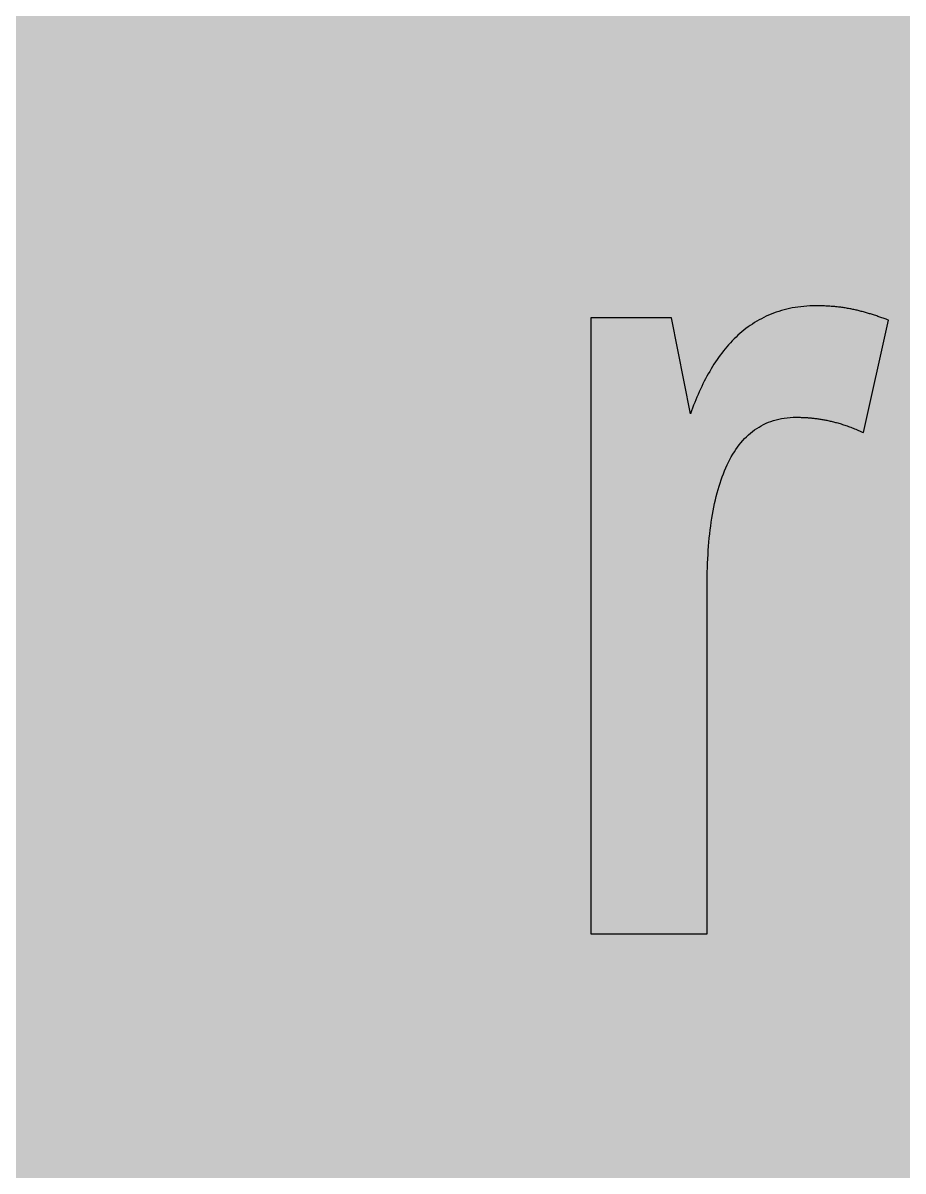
# Model space of a CAD drawing. Header units: millimetres. Extents: x 0 to 318, y 0 to 212.
# Drawn here: x 68.3 to 115.5, y 105.9 to 167.4 of the extents above; entities that cross this region are included whole.
import ezdxf

# ---------------------------------------------------------------- set-up
doc = ezdxf.new("R2010")
doc.units = ezdxf.units.MM

msp = doc.modelspace()

# ---------------------------------------------------------------- hatches: boundary and pattern name
for color, points in [(254, [(14.1633, 0.0536), (13.9878, 0.0533), (13.8125, 0.0559), (13.6373, 0.061), (13.462, 0.0686), (13.2893, 0.0787), (13.114, 0.0914), (12.9413, 0.1041), (12.7686, 0.1219), (12.5959, 0.1397), (12.4231, 0.16), (12.2504, 0.1829), (12.0777, 0.2057), (11.9075, 0.2337), (11.7373, 0.2616), (11.5672, 0.2921), (11.397, 0.3251), (11.2268, 0.3607), (11.0592, 0.3988), (10.8915, 0.4369), (10.7239, 0.4775), (10.5562, 0.5207), (10.3886, 0.5664), (10.2235, 0.6121), (10.0584, 0.6629), (9.8933, 0.7137), (9.7307, 0.7671), (9.5682, 0.8204), (9.4056, 0.8788), (9.2431, 0.9373), (9.083, 0.9982), (8.923, 1.0617), (8.763, 1.1252), (8.6055, 1.1938), (8.4455, 1.2624), (8.2906, 1.331), (8.1331, 1.4046), (7.9781, 1.4783), (7.8232, 1.5545), (7.6708, 1.6332), (7.5184, 1.7145), (7.366, 1.7958), (7.2161, 1.8796), (7.0663, 1.966), (6.919, 2.0523), (6.7716, 2.1438), (6.6243, 2.2352), (6.4795, 2.3266), (6.3348, 2.4232), (6.19, 2.5197), (6.0477, 2.6187), (5.908, 2.7178), (5.7683, 2.8194), (5.6286, 2.9235), (5.4915, 3.0302), (5.3543, 3.1369), (5.2197, 3.2461), (5.0851, 3.3579), (4.953, 3.4722), (4.8209, 3.5865), (4.6914, 3.7033), (4.5644, 3.8202), (4.4348, 3.9395), (4.3104, 4.0615), (4.1859, 4.1859), (4.0615, 4.3104), (3.9395, 4.4348), (3.8202, 4.5618), (3.7033, 4.6914), (3.5865, 4.8209), (3.4722, 4.953), (3.3579, 5.0851), (3.2487, 5.2197), (3.1369, 5.3543), (3.0302, 5.4915), (2.9235, 5.6286), (2.8194, 5.7683), (2.7178, 5.908), (2.6187, 6.0477), (2.5197, 6.19), (2.4232, 6.3348), (2.3266, 6.477), (2.2352, 6.6243), (2.1438, 6.7691), (2.0523, 6.9164), (1.966, 7.0663), (1.8796, 7.2161), (1.7958, 7.366), (1.7145, 7.5184), (1.6332, 7.6708), (1.5545, 7.8232), (1.4783, 7.9781), (1.4046, 8.1331), (1.331, 8.2906), (1.2598, 8.4455), (1.1913, 8.603), (1.1252, 8.763), (1.0592, 8.923), (0.9982, 9.083), (0.9373, 9.2431), (0.8763, 9.4056), (0.8204, 9.5682), (0.7645, 9.7307), (0.7112, 9.8933), (0.6604, 10.0584), (0.6121, 10.2235), (0.5639, 10.3911), (0.5207, 10.5562), (0.4775, 10.7239), (0.4343, 10.8915), (0.3962, 11.0592), (0.3607, 11.2268), (0.3251, 11.397), (0.2921, 11.5672), (0.2616, 11.7373), (0.2311, 11.9075), (0.2057, 12.0802), (0.1803, 12.2504), (0.1575, 12.4231), (0.1372, 12.5959), (0.1194, 12.7686), (0.1041, 12.9413), (0.0889, 13.1166), (0.0787, 13.2893), (0.0686, 13.4645), (0.061, 13.6373), (0.0559, 13.8125), (0.0508, 13.9878), (0.0508, 14.163), (0.0522, 197.6092), (0.0508, 197.7822), (0.0559, 197.9574), (0.061, 198.1327), (0.0686, 198.308), (0.0787, 198.4807), (0.0889, 198.6559), (0.1041, 198.8287), (0.1194, 199.0014), (0.1372, 199.1741), (0.1575, 199.3468), (0.1803, 199.5195), (0.2057, 199.6923), (0.2311, 199.8624), (0.2616, 200.0326), (0.2921, 200.2028), (0.3251, 200.373), (0.3607, 200.5432), (0.3962, 200.7108), (0.4343, 200.8784), (0.4775, 201.0461), (0.5207, 201.2137), (0.5639, 201.3814), (0.6121, 201.5465), (0.6604, 201.7116), (0.7112, 201.8767), (0.7645, 202.0392), (0.8204, 202.2018), (0.8763, 202.3643), (0.9373, 202.5269), (0.9982, 202.6869), (1.0592, 202.8469), (1.1252, 203.007), (1.1913, 203.1644), (1.2598, 203.3245), (1.331, 203.4794), (1.4046, 203.6369), (1.4783, 203.7918), (1.5545, 203.9468), (1.6332, 204.0992), (1.7145, 204.2516), (1.7958, 204.404), (1.8796, 204.5538), (1.966, 204.7037), (2.0523, 204.851), (2.1438, 204.9983), (2.2352, 205.1456), (2.3266, 205.2904), (2.4232, 205.4352), (2.5197, 205.58), (2.6187, 205.7222), (2.7178, 205.8619), (2.8194, 206.0016), (2.9235, 206.1413), (3.0302, 206.2785), (3.1369, 206.4156), (3.2487, 206.5503), (3.3579, 206.6849), (3.4722, 206.817), (3.5865, 206.949), (3.7033, 207.0786), (3.8202, 207.2056), (3.9395, 207.3351), (4.0615, 207.4596), (4.1859, 207.584), (4.3104, 207.7085), (4.4348, 207.8304), (4.5644, 207.9498), (4.6914, 208.0666), (4.8209, 208.1835), (4.953, 208.2978), (5.0851, 208.4121), (5.2197, 208.5213), (5.3543, 208.6331), (5.4915, 208.7397), (5.6286, 208.8464), (5.7683, 208.9506), (5.908, 209.0522), (6.0477, 209.1512), (6.19, 209.2503), (6.3348, 209.3468), (6.4795, 209.4433), (6.6243, 209.5348), (6.7716, 209.6262), (6.919, 209.7176), (7.0663, 209.804), (7.2161, 209.8904), (7.366, 209.9742), (7.5184, 210.0555), (7.6708, 210.1367), (7.8232, 210.2155), (7.9781, 210.2917), (8.1331, 210.3653), (8.2906, 210.439), (8.4455, 210.5101), (8.6055, 210.5787), (8.763, 210.6447), (8.923, 210.7108), (9.083, 210.7717), (9.2431, 210.8327), (9.4056, 210.8937), (9.5682, 210.9495), (9.7307, 211.0054), (9.8933, 211.0588), (10.0584, 211.1096), (10.2235, 211.1578), (10.3886, 211.2061), (10.5562, 211.2493), (10.7239, 211.2924), (10.8915, 211.3356), (11.0592, 211.3737), (11.2268, 211.4093), (11.397, 211.4448), (11.5672, 211.4779), (11.7373, 211.5083), (11.9075, 211.5388), (12.0777, 211.5642), (12.2504, 211.5896), (12.4231, 211.6125), (12.5959, 211.6328), (12.7686, 211.6506), (12.9413, 211.6658), (13.114, 211.6811), (13.2893, 211.6912), (13.462, 211.7014), (13.6373, 211.709), (13.8125, 211.7141), (13.9878, 211.7192), (14.163, 211.7192), (303.4411, 211.7203), (303.6164, 211.7192), (303.7891, 211.7141), (303.9643, 211.709), (304.1396, 211.7014), (304.3149, 211.6912), (304.4876, 211.6811), (304.6603, 211.6658), (304.8356, 211.6506), (305.0083, 211.6328), (305.181, 211.6125), (305.3512, 211.5896), (305.5239, 211.5642), (305.6941, 211.5388), (305.8668, 211.5083), (306.037, 211.4779), (306.2072, 211.4448), (306.3748, 211.4093), (306.545, 211.3737), (306.7126, 211.3356), (306.8803, 211.2924), (307.0479, 211.2493), (307.213, 211.2061), (307.3781, 211.1578), (307.5432, 211.1096), (307.7083, 211.0588), (307.8734, 211.0054), (308.036, 210.9495), (308.1985, 210.8937), (308.3611, 210.8327), (308.5211, 210.7717), (308.6811, 210.7108), (308.8411, 210.6447), (308.9986, 210.5787), (309.1561, 210.5101), (309.3136, 210.439), (309.4711, 210.3653), (309.626, 210.2917), (309.7784, 210.2155), (309.9333, 210.1367), (310.0857, 210.0555), (310.2381, 209.9742), (310.388, 209.8904), (310.5379, 209.804), (310.6852, 209.7176), (310.8325, 209.6262), (310.9798, 209.5348), (311.1246, 209.4433), (311.2694, 209.3468), (311.4116, 209.2503), (311.5539, 209.1512), (311.6961, 209.0522), (311.8358, 208.9506), (311.9755, 208.8464), (312.1127, 208.7397), (312.2473, 208.6331), (312.3844, 208.5213), (312.5165, 208.4121), (312.6511, 208.2978), (312.7807, 208.1835), (312.9128, 208.0666), (313.0398, 207.9498), (313.1668, 207.8304), (313.2938, 207.7085), (313.4182, 207.584), (313.5427, 207.4596), (313.6621, 207.3351), (313.784, 207.2056), (313.9008, 207.0786), (314.0177, 206.949), (314.132, 206.817), (314.2463, 206.6849), (314.3555, 206.5503), (314.4647, 206.4156), (314.5739, 206.2785), (314.6781, 206.1413), (314.7822, 206.0016), (314.8863, 205.8619), (314.9854, 205.7222), (315.0845, 205.58), (315.181, 205.4352), (315.275, 205.2904), (315.3689, 205.1456), (315.4604, 204.9983), (315.5493, 204.851), (315.6382, 204.7037), (315.7245, 204.5538), (315.8084, 204.404), (315.8896, 204.2516), (315.9684, 204.0992), (316.0471, 203.9468), (316.1233, 203.7918), (316.1995, 203.6369), (316.2706, 203.4794), (316.3418, 203.3245), (316.4103, 203.1644), (316.4764, 203.007), (316.5424, 202.8469), (316.6059, 202.6869), (316.6669, 202.5269), (316.7253, 202.3643), (316.7812, 202.2018), (316.8371, 202.0392), (316.8904, 201.8767), (316.9412, 201.7116), (316.9895, 201.5465), (317.0377, 201.3814), (317.0834, 201.2137), (317.1266, 201.0461), (317.1673, 200.8784), (317.2054, 200.7108), (317.2435, 200.5432), (317.2765, 200.373), (317.3095, 200.2028), (317.34, 200.0326), (317.3705, 199.8624), (317.3959, 199.6923), (317.4213, 199.5195), (317.4441, 199.3468), (317.4644, 199.1741), (317.4822, 199.0014), (317.4975, 198.8287), (317.5127, 198.6559), (317.5229, 198.4807), (317.533, 198.308), (317.5406, 198.1327), (317.5457, 197.9574), (317.5508, 197.7822), (317.5508, 197.6069), (317.5522, 14.1647), (317.5508, 13.9878), (317.5457, 13.8125), (317.5406, 13.6373), (317.533, 13.4645), (317.5229, 13.2893), (317.5127, 13.1166), (317.4975, 12.9413), (317.4822, 12.7686), (317.4644, 12.5959), (317.4441, 12.4231), (317.4213, 12.2504), (317.3959, 12.0802), (317.3705, 11.9075), (317.34, 11.7373), (317.3095, 11.5672), (317.2765, 11.397), (317.2435, 11.2268), (317.2054, 11.0592), (317.1673, 10.8915), (317.1266, 10.7239), (317.0834, 10.5562), (317.0377, 10.3911), (316.9895, 10.2235), (316.9412, 10.0584), (316.8904, 9.8933), (316.8371, 9.7307), (316.7812, 9.5682), (316.7253, 9.4056), (316.6669, 9.2431), (316.6059, 9.083), (316.5424, 8.923), (316.4764, 8.763), (316.4103, 8.603), (316.3418, 8.4455), (316.2706, 8.2906), (316.1995, 8.1331), (316.1233, 7.9781), (316.0471, 7.8232), (315.9684, 7.6708), (315.8896, 7.5184), (315.8084, 7.366), (315.7245, 7.2161), (315.6382, 7.0663), (315.5493, 6.9164), (315.4604, 6.7691), (315.3689, 6.6243), (315.275, 6.477), (315.181, 6.3348), (315.0845, 6.19), (314.9854, 6.0477), (314.8863, 5.908), (314.7822, 5.7683), (314.6781, 5.6286), (314.5739, 5.4915), (314.4647, 5.3543), (314.3555, 5.2197), (314.2463, 5.0851), (314.132, 4.953), (314.0177, 4.8209), (313.9008, 4.6914), (313.784, 4.5618), (313.6621, 4.4348), (313.5427, 4.3104), (313.4182, 4.1859), (313.2938, 4.0615), (313.1668, 3.9395), (313.0398, 3.8202), (312.9128, 3.7033), (312.7807, 3.5865), (312.6511, 3.4722), (312.5165, 3.3579), (312.3844, 3.2461), (312.2473, 3.1369), (312.1127, 3.0302), (311.9755, 2.9235), (311.8358, 2.8194), (311.6961, 2.7178), (311.5539, 2.6187), (311.4116, 2.5197), (311.2694, 2.4232), (311.1246, 2.3266), (310.9798, 2.2352), (310.8325, 2.1438), (310.6852, 2.0523), (310.5379, 1.966), (310.388, 1.8796), (310.2381, 1.7958), (310.0857, 1.7145), (309.9333, 1.6332), (309.7784, 1.5545), (309.626, 1.4783), (309.4711, 1.4046), (309.3136, 1.331), (309.1561, 1.2624), (308.9986, 1.1938), (308.8411, 1.1252), (308.6811, 1.0617), (308.5211, 0.9982), (308.3611, 0.9373), (308.1985, 0.8788), (308.036, 0.8204), (307.8734, 0.7671), (307.7083, 0.7137), (307.5432, 0.6629), (307.3781, 0.6121), (307.213, 0.5664), (307.0479, 0.5207), (306.8803, 0.4775), (306.7126, 0.4369), (306.545, 0.3988), (306.3748, 0.3607), (306.2072, 0.3251), (306.037, 0.2921), (305.8668, 0.2616), (305.6941, 0.2337), (305.5239, 0.2057), (305.3512, 0.1829), (305.181, 0.16), (305.0083, 0.1397), (304.8356, 0.1219), (304.6603, 0.1041), (304.4876, 0.0914), (304.3149, 0.0787), (304.1396, 0.0686), (303.9643, 0.061), (303.7891, 0.0559), (303.6164, 0.0533), (303.4411, 0.0533)]), (24, [(14.1633, 5.3453), (13.9344, 5.3467), (13.7084, 5.3543), (13.4849, 5.3696), (13.2613, 5.3899), (13.0378, 5.4153), (12.8194, 5.4458), (12.6009, 5.4813), (12.385, 5.522), (12.1717, 5.5702), (11.9583, 5.621), (11.7475, 5.6794), (11.5392, 5.7404), (11.3335, 5.8064), (11.1303, 5.8801), (10.9296, 5.9563), (10.729, 6.0376), (10.5334, 6.1239), (10.3378, 6.2128), (10.1473, 6.3094), (9.9593, 6.4084), (9.7714, 6.5126), (9.5885, 6.6218), (9.4082, 6.7335), (9.2304, 6.8504), (9.0576, 6.9698), (8.8849, 7.0968), (8.7173, 7.2238), (8.5522, 7.3584), (8.3896, 7.4955), (8.2321, 7.6352), (8.0772, 7.78), (7.9273, 7.9273), (7.7775, 8.0772), (7.6352, 8.2321), (7.493, 8.3922), (7.3558, 8.5522), (7.2238, 8.7173), (7.0942, 8.8875), (6.9698, 9.0576), (6.8504, 9.2329), (6.7335, 9.4107), (6.6192, 9.591), (6.5126, 9.7739), (6.4084, 9.9593), (6.3068, 10.1473), (6.2128, 10.3403), (6.1214, 10.5334), (6.035, 10.7315), (5.9538, 10.9296), (5.8776, 11.1303), (5.8064, 11.3335), (5.7404, 11.5418), (5.6769, 11.75), (5.621, 11.9583), (5.5677, 12.1717), (5.522, 12.385), (5.4813, 12.6009), (5.4432, 12.8194), (5.4127, 13.0404), (5.3873, 13.2613), (5.3696, 13.4849), (5.3543, 13.7084), (5.3467, 13.937), (5.3416, 14.163), (5.3439, 197.6092), (5.3467, 197.8355), (5.3543, 198.0616), (5.3696, 198.2851), (5.3873, 198.5086), (5.4127, 198.7321), (5.4432, 198.9506), (5.4813, 199.169), (5.522, 199.3849), (5.5677, 199.5983), (5.621, 199.8116), (5.6769, 200.0225), (5.7404, 200.2307), (5.8064, 200.4365), (5.8776, 200.6397), (5.9538, 200.8403), (6.035, 201.041), (6.1214, 201.2366), (6.2128, 201.4322), (6.3068, 201.6227), (6.4084, 201.8106), (6.5126, 201.9986), (6.6192, 202.1815), (6.7335, 202.3618), (6.8504, 202.5396), (6.9698, 202.7123), (7.0942, 202.885), (7.2238, 203.0527), (7.3558, 203.2178), (7.493, 203.3803), (7.6352, 203.5378), (7.7775, 203.6928), (7.9273, 203.8426), (8.0772, 203.9925), (8.2321, 204.1347), (8.3896, 204.277), (8.5522, 204.4141), (8.7173, 204.5462), (8.8849, 204.6757), (9.0576, 204.8002), (9.2304, 204.9196), (9.4082, 205.0364), (9.5885, 205.1507), (9.7714, 205.2574), (9.9593, 205.3615), (10.1473, 205.4631), (10.3378, 205.5571), (10.5334, 205.6486), (10.729, 205.7349), (10.9296, 205.8162), (11.1303, 205.8924), (11.3335, 205.9635), (11.5392, 206.0296), (11.7475, 206.0931), (11.9583, 206.1489), (12.1717, 206.2023), (12.385, 206.248), (12.6009, 206.2886), (12.8194, 206.3267), (13.0378, 206.3572), (13.2613, 206.3826), (13.4849, 206.4004), (13.7084, 206.4156), (13.9344, 206.4233), (14.163, 206.4283), (303.4411, 206.4286), (303.6672, 206.4233), (303.8932, 206.4156), (304.1193, 206.4004), (304.3428, 206.3826), (304.5638, 206.3572), (304.7822, 206.3267), (305.0007, 206.2886), (305.2166, 206.248), (305.4325, 206.2023), (305.6433, 206.1489), (305.8541, 206.0931), (306.0624, 206.0296), (306.2681, 205.9635), (306.4713, 205.8924), (306.6745, 205.8162), (306.8726, 205.7349), (307.0708, 205.6486), (307.2638, 205.5571), (307.4543, 205.4631), (307.6448, 205.3615), (307.8302, 205.2574), (308.0131, 205.1507), (308.1934, 205.0364), (308.3712, 204.9196), (308.5465, 204.8002), (308.7167, 204.6757), (308.8843, 204.5462), (309.0494, 204.4141), (309.212, 204.277), (309.3695, 204.1347), (309.5244, 203.9925), (309.6768, 203.8426), (309.8241, 203.6928), (309.9689, 203.5378), (310.1086, 203.3803), (310.2458, 203.2178), (310.3778, 203.0527), (310.5074, 202.885), (310.6318, 202.7123), (310.7538, 202.5396), (310.8706, 202.3618), (310.9824, 202.1815), (311.0916, 201.9986), (311.1957, 201.8106), (311.2948, 201.6227), (311.3888, 201.4322), (311.4802, 201.2366), (311.5666, 201.041), (311.6478, 200.8403), (311.724, 200.6397), (311.7952, 200.4365), (311.8637, 200.2307), (311.9247, 200.0225), (311.9806, 199.8116), (312.0339, 199.5983), (312.0796, 199.3849), (312.1203, 199.169), (312.1584, 198.9506), (312.1889, 198.7321), (312.2143, 198.5086), (312.2346, 198.2851), (312.2473, 198.0616), (312.2574, 197.8355), (312.26, 197.6069), (312.2605, 14.1647), (312.2574, 13.937), (312.2473, 13.7084), (312.2346, 13.4849), (312.2143, 13.2613), (312.1889, 13.0404), (312.1584, 12.8194), (312.1203, 12.6009), (312.0796, 12.385), (312.0339, 12.1717), (311.9806, 11.9583), (311.9247, 11.75), (311.8637, 11.5418), (311.7952, 11.3335), (311.724, 11.1303), (311.6478, 10.9296), (311.5666, 10.7315), (311.4802, 10.5334), (311.3888, 10.3403), (311.2948, 10.1473), (311.1957, 9.9593), (311.0916, 9.7739), (310.9824, 9.591), (310.8706, 9.4107), (310.7538, 9.2329), (310.6318, 9.0576), (310.5074, 8.8875), (310.3778, 8.7173), (310.2458, 8.5522), (310.1086, 8.3922), (309.9689, 8.2321), (309.8241, 8.0772), (309.6768, 7.9273), (309.5244, 7.78), (309.3695, 7.6352), (309.212, 7.4955), (309.0494, 7.3584), (308.8843, 7.2238), (308.7167, 7.0968), (308.5465, 6.9698), (308.3712, 6.8504), (308.1934, 6.7335), (308.0131, 6.6218), (307.8302, 6.5126), (307.6448, 6.4084), (307.4543, 6.3094), (307.2638, 6.2128), (307.0708, 6.1239), (306.8726, 6.0376), (306.6745, 5.9563), (306.4713, 5.8801), (306.2681, 5.8064), (306.0624, 5.7404), (305.8541, 5.6794), (305.6433, 5.621), (305.4325, 5.5702), (305.2166, 5.522), (305.0007, 5.4813), (304.7822, 5.4458), (304.5638, 5.4153), (304.3428, 5.3899), (304.1193, 5.3696), (303.8932, 5.3543), (303.6672, 5.3467), (303.4411, 5.3442)]), (254, [(109.7499, 146.2715), (109.794, 146.271), (109.8372, 146.271), (109.8829, 146.2684), (109.9287, 146.2684), (109.9744, 146.2684), (110.0226, 146.2659), (110.0684, 146.2659), (110.1141, 146.2634), (110.1623, 146.2608), (110.2106, 146.2583), (110.2563, 146.2557), (110.3046, 146.2532), (110.3528, 146.2507), (110.4036, 146.2481), (110.4519, 146.243), (110.5002, 146.2405), (110.551, 146.2354), (110.6018, 146.2303), (110.6526, 146.2253), (110.7034, 146.2202), (110.7542, 146.2126), (110.805, 146.2075), (110.8583, 146.1999), (110.9091, 146.1922), (110.9624, 146.1846), (111.0158, 146.177), (111.0691, 146.1694), (111.1225, 146.1592), (111.1783, 146.1516), (111.2317, 146.1414), (111.2876, 146.1313), (111.3434, 146.1186), (111.3993, 146.1084), (111.4552, 146.0957), (111.5136, 146.083), (111.5695, 146.0703), (111.6279, 146.0576), (111.6863, 146.0424), (111.7448, 146.0297), (111.8032, 146.0144), (111.8641, 145.9967), (111.9226, 145.9814), (111.9835, 145.9636), (112.0445, 145.9459), (112.1054, 145.9281), (112.1664, 145.9103), (112.2299, 145.89), (112.2934, 145.8697), (112.3569, 145.8493), (112.4204, 145.8265), (112.4839, 145.8036), (112.5499, 145.7808), (112.6134, 145.7579), (112.6795, 145.7325), (112.7455, 145.7071), (112.8141, 145.6817), (112.8801, 145.6563), (112.9487, 145.6284), (113.0173, 145.6004), (113.0859, 145.5699), (113.1545, 145.5395), (113.2256, 145.509), (113.2967, 145.4785), (113.3678, 145.4455), (114.7025, 151.4792), (114.6429, 151.4983), (114.5819, 151.5186), (114.5235, 151.5389), (114.4676, 151.5593), (114.4092, 151.5796), (114.3508, 151.5999), (114.2949, 151.6202), (114.2365, 151.638), (114.1806, 151.6583), (114.1247, 151.6761), (114.0689, 151.6964), (114.013, 151.7142), (113.9571, 151.732), (113.9012, 151.7498), (113.8479, 151.7675), (113.792, 151.7853), (113.7361, 151.8031), (113.6828, 151.8183), (113.6269, 151.8361), (113.571, 151.8514), (113.5177, 151.8691), (113.4618, 151.8844), (113.4085, 151.8996), (113.3526, 151.9149), (113.2967, 151.9301), (113.2408, 151.9453), (113.1875, 151.958), (113.1316, 151.9733), (113.0757, 151.986), (113.0198, 152.0012), (112.964, 152.0139), (112.9081, 152.0266), (112.8497, 152.0393), (112.7938, 152.0495), (112.7354, 152.0622), (112.6795, 152.0749), (112.6211, 152.085), (112.5626, 152.0952), (112.5017, 152.1054), (112.4433, 152.1155), (112.3848, 152.1257), (112.3239, 152.1358), (112.2629, 152.1435), (112.202, 152.1536), (112.1385, 152.1612), (112.0775, 152.1689), (112.014, 152.1765), (111.9505, 152.1841), (111.887, 152.1892), (111.821, 152.1968), (111.7549, 152.2019), (111.6889, 152.207), (111.6228, 152.212), (111.5543, 152.2171), (111.4857, 152.2222), (111.4146, 152.2247), (111.346, 152.2298), (111.2749, 152.2324), (111.2012, 152.2349), (111.1301, 152.2374), (111.0539, 152.2374), (110.9802, 152.24), (110.904, 152.24), (110.8278, 152.24), (110.6602, 152.2374), (110.4925, 152.2324), (110.33, 152.2222), (110.1674, 152.2095), (110.0099, 152.1943), (109.8525, 152.1739), (109.6975, 152.1511), (109.5451, 152.1257), (109.3953, 152.0952), (109.2479, 152.0622), (109.1032, 152.0241), (108.9609, 151.9834), (108.8187, 151.9403), (108.6815, 151.8945), (108.5444, 151.8463), (108.4097, 151.7929), (108.2777, 151.7371), (108.1481, 151.6786), (108.0186, 151.6177), (107.8941, 151.5516), (107.7697, 151.4856), (107.6477, 151.4145), (107.5258, 151.3408), (107.409, 151.2646), (107.2921, 151.1859), (107.1778, 151.1071), (107.0661, 151.0233), (106.9569, 150.937), (106.8476, 150.8481), (106.741, 150.7566), (106.6368, 150.6626), (106.5327, 150.5661), (106.4336, 150.4671), (106.332, 150.3655), (106.2355, 150.2613), (106.139, 150.1572), (106.045, 150.048), (105.9536, 149.9387), (105.8621, 149.827), (105.7732, 149.7127), (105.6869, 149.5984), (105.6005, 149.479), (105.5167, 149.3596), (105.4354, 149.2377), (105.3541, 149.1132), (105.2754, 148.9888), (105.1966, 148.8592), (105.123, 148.7297), (105.0468, 148.6002), (104.9731, 148.4681), (104.902, 148.3335), (104.8334, 148.1988), (104.7623, 148.0591), (104.6963, 147.922), (104.6302, 147.7823), (104.5667, 147.64), (104.5032, 147.4978), (104.4397, 147.353), (104.3813, 147.2082), (104.3203, 147.0609), (104.2645, 146.9136), (104.206, 146.7637), (104.1502, 146.6139), (104.0968, 146.4615), (103.0813, 151.6059), (98.764, 151.6059), (98.764, 118.5869), (104.9874, 118.5869), (104.9874, 137.2552), (104.9858, 137.4978), (104.9909, 137.7391), (104.9934, 137.9779), (105.0011, 138.2141), (105.0087, 138.4478), (105.0214, 138.6789), (105.0341, 138.9101), (105.0468, 139.1361), (105.0646, 139.3622), (105.0823, 139.5832), (105.1027, 139.8016), (105.1255, 140.02), (105.1509, 140.2334), (105.1789, 140.4442), (105.2068, 140.655), (105.2398, 140.8608), (105.2728, 141.0614), (105.3084, 141.2621), (105.3465, 141.4602), (105.3871, 141.6533), (105.4303, 141.8438), (105.4735, 142.0292), (105.5218, 142.2146), (105.5726, 142.3949), (105.6234, 142.5727), (105.6792, 142.7455), (105.7351, 142.9156), (105.7935, 143.0833), (105.857, 143.2458), (105.9205, 143.4059), (105.9891, 143.5633), (106.0577, 143.7157), (106.1288, 143.8631), (106.205, 144.0078), (106.2812, 144.1475), (106.36, 144.2847), (106.4438, 144.4168), (106.5276, 144.5463), (106.6165, 144.6708), (106.7054, 144.7902), (106.7994, 144.907), (106.8959, 145.0188), (106.995, 145.1254), (107.0966, 145.227), (107.2007, 145.3261), (107.3074, 145.4201), (107.4166, 145.509), (107.5309, 145.5928), (107.6477, 145.6741), (107.7646, 145.7477), (107.8865, 145.8189), (108.011, 145.8849), (108.1405, 145.9459), (108.27, 146.0017), (108.4047, 146.05), (108.5418, 146.0957), (108.6815, 146.1364), (108.8238, 146.1719), (108.9711, 146.2024), (109.1184, 146.2253), (109.2708, 146.2456), (109.4283, 146.2583), (109.5858, 146.2684), (109.7483, 146.271)])]:
    msp.add_hatch(color=color).paths.add_polyline_path(points)
h = msp.add_hatch(color=254)
h.paths.add_polyline_path([(91.7787, 133.0011), (91.7787, 136.6199), (91.7753, 137.0863), (91.7702, 137.5461), (91.76, 138.0007), (91.7448, 138.4478), (91.727, 138.8872), (91.7042, 139.3215), (91.6788, 139.7508), (91.6483, 140.1699), (91.6127, 140.5839), (91.5721, 140.9929), (91.5289, 141.3916), (91.4781, 141.7853), (91.4248, 142.174), (91.3663, 142.5524), (91.3054, 142.9258), (91.2368, 143.2916), (91.1631, 143.6522), (91.0869, 144.0028), (91.0031, 144.3482), (90.9168, 144.6886), (90.8253, 145.0188), (90.7263, 145.3439), (90.6247, 145.6614), (90.5154, 145.9713), (90.4011, 146.2735), (90.2818, 146.5682), (90.1573, 146.8577), (90.0278, 147.1397), (89.8931, 147.414), (89.7509, 147.6807), (89.6036, 147.9398), (89.4512, 148.1912), (89.2937, 148.4376), (89.1286, 148.6738), (88.9584, 148.905), (88.7832, 149.1259), (88.6003, 149.3418), (88.4123, 149.5501), (88.2167, 149.7508), (88.0161, 149.9438), (87.8103, 150.1267), (87.597, 150.3045), (87.376, 150.4747), (87.1499, 150.6372), (86.9163, 150.7922), (86.6775, 150.9395), (86.4311, 151.0792), (86.1797, 151.2113), (85.9206, 151.3332), (85.6539, 151.45), (85.3796, 151.5567), (85.1002, 151.6583), (84.8131, 151.7498), (84.5185, 151.8361), (84.2162, 151.9123), (83.9089, 151.9809), (83.5914, 152.0419), (83.2688, 152.0927), (82.9386, 152.1384), (82.6008, 152.1739), (82.2554, 152.2044), (81.9023, 152.2247), (81.5416, 152.2349), (81.1733, 152.24), (80.8101, 152.2349), (80.4545, 152.2247), (80.104, 152.2044), (79.7585, 152.1765), (79.4207, 152.1409), (79.088, 152.0952), (78.7629, 152.0444), (78.4428, 151.9834), (78.1279, 151.9149), (77.8205, 151.8387), (77.5208, 151.7523), (77.2236, 151.6609), (76.9341, 151.5593), (76.6521, 151.4475), (76.3727, 151.3307), (76.1035, 151.2037), (75.8368, 151.0665), (75.5777, 150.9243), (75.3237, 150.7719), (75.0748, 150.6093), (74.8335, 150.4417), (74.5973, 150.2613), (74.3687, 150.0759), (74.1451, 149.8803), (73.9267, 149.6746), (73.7133, 149.4612), (73.5076, 149.2377), (73.3069, 149.0066), (73.1114, 148.7678), (72.9209, 148.5189), (72.738, 148.2598), (72.5602, 147.9931), (72.3875, 147.7162), (72.2224, 147.4318), (72.0623, 147.1371), (71.9074, 146.8349), (71.7575, 146.5224), (71.6128, 146.1999), (71.4756, 145.8671), (71.3435, 145.5268), (71.2165, 145.1762), (71.0946, 144.8181), (70.9803, 144.4498), (70.8685, 144.0713), (70.7644, 143.6827), (70.6653, 143.2865), (70.5714, 142.8775), (70.485, 142.461), (70.4012, 142.0368), (70.325, 141.5999), (70.2513, 141.1554), (70.1853, 140.6982), (70.1243, 140.2334), (70.0684, 139.7584), (70.0202, 139.2733), (69.9745, 138.7805), (69.9338, 138.2751), (69.9008, 137.7594), (69.8703, 137.2362), (69.8475, 136.7003), (69.8297, 136.1567), (69.817, 135.6004), (69.8094, 135.0366), (69.8068, 134.46), (69.8094, 133.825), (69.8246, 133.2052), (69.8449, 132.6032), (69.8754, 132.014), (69.916, 131.4425), (69.9618, 130.8837), (70.0176, 130.3401), (70.0811, 129.8118), (70.1523, 129.2987), (70.231, 128.8009), (70.3148, 128.3157), (70.4088, 127.8433), (70.5104, 127.3861), (70.6196, 126.9416), (70.7339, 126.5123), (70.8558, 126.0932), (70.9854, 125.6894), (71.12, 125.2982), (71.2622, 124.9197), (71.4096, 124.554), (71.5645, 124.1984), (71.7245, 123.858), (71.8922, 123.5278), (72.0623, 123.2078), (72.2401, 122.903), (72.423, 122.6058), (72.6135, 122.3213), (72.8066, 122.0495), (73.0047, 121.7854), (73.2104, 121.5339), (73.4187, 121.2926), (73.6321, 121.0615), (73.8505, 120.8405), (74.0715, 120.6297), (74.3001, 120.4265), (74.5312, 120.236), (74.7649, 120.0531), (75.0037, 119.8778), (75.2475, 119.7127), (75.4939, 119.5578), (75.7428, 119.4105), (75.9943, 119.2708), (76.2508, 119.1387), (76.5099, 119.0168), (76.774, 118.9025), (77.0382, 118.7933), (77.3049, 118.6942), (77.5741, 118.6002), (77.8485, 118.5164), (78.1228, 118.4377), (78.3996, 118.364), (78.679, 118.298), (78.9584, 118.2395), (79.2404, 118.1862), (79.5249, 118.1379), (79.8093, 118.0973), (80.0964, 118.0617), (80.3834, 118.0313), (80.6729, 118.0059), (80.9625, 117.9855), (81.2521, 117.9703), (81.5416, 117.9576), (81.8337, 117.9525), (82.1258, 117.95), (82.2884, 117.9525), (82.4535, 117.9551), (82.616, 117.9576), (82.7811, 117.9652), (82.9437, 117.9728), (83.1063, 117.983), (83.2688, 117.9932), (83.4314, 118.0059), (83.5939, 118.0211), (83.7565, 118.0389), (83.9191, 118.0541), (84.0791, 118.0744), (84.2416, 118.0948), (84.4017, 118.1176), (84.5617, 118.1405), (84.7217, 118.1659), (84.8792, 118.1913), (85.0392, 118.2192), (85.1967, 118.2472), (85.3542, 118.2776), (85.5091, 118.3081), (85.664, 118.3411), (85.819, 118.3742), (85.9739, 118.4097), (86.1263, 118.4453), (86.2787, 118.4808), (86.4311, 118.5189), (86.581, 118.557), (86.7308, 118.5951), (86.8807, 118.6358), (87.028, 118.679), (87.1728, 118.7196), (87.3201, 118.7628), (87.4624, 118.806), (87.6071, 118.8517), (87.7468, 118.8949), (87.8891, 118.9406), (88.0288, 118.9863), (88.1659, 119.0346), (88.3031, 119.0828), (88.4377, 119.1285), (88.5698, 119.1768), (88.7019, 119.2276), (88.834, 119.2759), (88.9635, 119.3267), (89.0905, 119.3749), (89.2175, 119.4257), (89.342, 119.4765), (89.4639, 119.5273), (89.5833, 119.5781), (89.7026, 119.6315), (89.822, 119.6823), (89.9363, 119.7331), (90.0506, 119.7839), (90.1624, 119.8372), (90.2716, 119.888), (90.3808, 119.9413), (90.4875, 119.9921), (90.5916, 120.0429), (90.6932, 120.0963), (90.7923, 120.1471), (90.8888, 120.1979), (90.9853, 120.2487), (91.0793, 120.2995), (89.239, 124.937), (89.1286, 124.8816), (89.0168, 124.8308), (88.9076, 124.7775), (88.7984, 124.7267), (88.6892, 124.6759), (88.58, 124.6276), (88.4682, 124.5794), (88.359, 124.5311), (88.2498, 124.4829), (88.1405, 124.4371), (88.0313, 124.3914), (87.9246, 124.3457), (87.8154, 124.3025), (87.7062, 124.2593), (87.597, 124.2162), (87.4903, 124.1755), (87.3811, 124.1349), (87.2744, 124.0942), (87.1652, 124.0536), (87.0585, 124.0155), (86.9493, 123.9774), (86.8426, 123.9418), (86.7359, 123.9063), (86.6267, 123.8707), (86.52, 123.8352), (86.4133, 123.8021), (86.3067, 123.7691), (86.2, 123.7361), (86.0958, 123.7056), (85.9892, 123.6751), (85.8825, 123.6447), (85.7758, 123.6167), (85.6717, 123.5888), (85.565, 123.5634), (85.4608, 123.5354), (85.3567, 123.51), (85.25, 123.4872), (85.1459, 123.4618), (85.0417, 123.4389), (84.9376, 123.4186), (84.8335, 123.3957), (84.7293, 123.3754), (84.6252, 123.3576), (84.5236, 123.3399), (84.4194, 123.3221), (84.3178, 123.3043), (84.2137, 123.2891), (84.1121, 123.2738), (84.0105, 123.2586), (83.9064, 123.2459), (83.8048, 123.2332), (83.7032, 123.223), (83.6041, 123.2129), (83.5025, 123.2027), (83.4009, 123.1951), (83.3018, 123.1849), (83.2002, 123.1798), (83.1012, 123.1722), (82.9996, 123.1671), (82.9005, 123.1646), (82.8015, 123.1621), (82.7024, 123.1595), (82.6033, 123.157), (82.5068, 123.157), (82.3392, 123.157), (82.1766, 123.1595), (82.0115, 123.1621), (81.849, 123.1646), (81.6889, 123.1697), (81.5315, 123.1773), (81.374, 123.1849), (81.2165, 123.1976), (81.0641, 123.2103), (80.9092, 123.2256), (80.7593, 123.2433), (80.6094, 123.2662), (80.4621, 123.2891), (80.3173, 123.317), (80.1726, 123.3475), (80.0303, 123.383), (79.8906, 123.4211), (79.7509, 123.4618), (79.6138, 123.5075), (79.4791, 123.5583), (79.3471, 123.6142), (79.2175, 123.6751), (79.088, 123.7386), (78.961, 123.8098), (78.8365, 123.886), (78.7146, 123.9672), (78.5952, 124.0536), (78.4784, 124.145), (78.3615, 124.2441), (78.2498, 124.3482), (78.138, 124.46), (78.0288, 124.5768), (77.9247, 124.7013), (77.8205, 124.8334), (77.7189, 124.9731), (77.6199, 125.1204), (77.5259, 125.2728), (77.4319, 125.4354), (77.3405, 125.6055), (77.2541, 125.7833), (77.1677, 125.9688), (77.0865, 126.1643), (77.0052, 126.3675), (76.929, 126.5809), (76.8553, 126.8019), (76.7817, 127.033), (76.7156, 127.2743), (76.6496, 127.5232), (76.5861, 127.7849), (76.5277, 128.0541), (76.4692, 128.3335), (76.4159, 128.6256), (76.3676, 128.9253), (76.3194, 129.2377), (76.2762, 129.5629), (76.2356, 129.8956), (76.1975, 130.2436), (76.1644, 130.5992), (76.1314, 130.97), (76.106, 131.351), (76.0806, 131.7447), (76.0603, 132.1511), (76.0425, 132.5677), (76.0298, 132.9995)])
edge = h.paths.add_edge_path(flags=16)
edge.add_line((81.0479, 147.2251), (81.2089, 147.2235))
edge.add_line((81.2089, 147.2235), (81.3664, 147.2184))
edge.add_line((81.3664, 147.2184), (81.5238, 147.2108))
edge.add_line((81.5238, 147.2108), (81.6762, 147.2006))
edge.add_line((81.6762, 147.2006), (81.8261, 147.1854))
edge.add_line((81.8261, 147.1854), (81.9709, 147.1676))
edge.add_line((81.9709, 147.1676), (82.1131, 147.1473))
edge.add_line((82.1131, 147.1473), (82.2554, 147.1244))
edge.add_line((82.2554, 147.1244), (82.39, 147.0965))
edge.add_line((82.39, 147.0965), (82.5246, 147.0635))
edge.add_line((82.5246, 147.0635), (82.6567, 147.0304))
edge.add_line((82.6567, 147.0304), (82.7837, 146.9898))
edge.add_line((82.7837, 146.9898), (82.9081, 146.9466))
edge.add_line((82.9081, 146.9466), (83.0301, 146.9009))
edge.add_line((83.0301, 146.9009), (83.1494, 146.8476))
edge.add_line((83.1494, 146.8476), (83.2663, 146.7942))
edge.add_line((83.2663, 146.7942), (83.3806, 146.7333))
edge.add_line((83.3806, 146.7333), (83.4898, 146.6698))
edge.add_line((83.4898, 146.6698), (83.5965, 146.6012))
edge.add_line((83.5965, 146.6012), (83.7032, 146.5275))
edge.add_line((83.7032, 146.5275), (83.8048, 146.4488))
edge.add_line((83.8048, 146.4488), (83.9038, 146.365))
edge.add_line((83.9038, 146.365), (84.0003, 146.2786))
edge.add_line((84.0003, 146.2786), (84.0943, 146.1846))
edge.add_line((84.0943, 146.1846), (84.1858, 146.0881))
edge.add_line((84.1858, 146.0881), (84.2747, 145.984))
edge.add_line((84.2747, 145.984), (84.361, 145.8773))
edge.add_line((84.361, 145.8773), (84.4448, 145.763))
edge.add_line((84.4448, 145.763), (84.5261, 145.6436))
edge.add_line((84.5261, 145.6436), (84.6049, 145.5217))
edge.add_line((84.6049, 145.5217), (84.6811, 145.3896))
edge.add_line((84.6811, 145.3896), (84.7522, 145.255))
edge.add_line((84.7522, 145.255), (84.8233, 145.1127))
edge.add_line((84.8233, 145.1127), (84.8919, 144.9654))
edge.add_line((84.8919, 144.9654), (84.9579, 144.813))
edge.add_line((84.9579, 144.813), (85.0214, 144.653))
edge.add_line((85.0214, 144.653), (85.0849, 144.4879))
edge.add_line((85.0849, 144.4879), (85.1433, 144.3177))
edge.add_line((85.1433, 144.3177), (85.1992, 144.1399))
edge.add_line((85.1992, 144.1399), (85.2551, 143.9545))
edge.add_line((85.2551, 143.9545), (85.3059, 143.764))
edge.add_line((85.3059, 143.764), (85.3567, 143.5684))
edge.add_line((85.3567, 143.5684), (85.4024, 143.3627))
edge.add_line((85.4024, 143.3627), (85.4481, 143.1519))
edge.add_line((85.4481, 143.1519), (85.4913, 142.936))
edge.add_line((85.4913, 142.936), (85.5345, 142.7099))
edge.add_line((85.5345, 142.7099), (85.5726, 142.4788))
edge.add_line((85.5726, 142.4788), (85.6107, 142.24))
edge.add_line((85.6107, 142.24), (85.6437, 141.9936))
edge.add_line((85.6437, 141.9936), (85.6767, 141.7422))
edge.add_line((85.6767, 141.7422), (85.7072, 141.4805))
edge.add_line((85.7072, 141.4805), (85.7377, 141.2138))
edge.add_line((85.7377, 141.2138), (85.7631, 140.937))
edge.add_line((85.7631, 140.937), (85.7885, 140.655))
edge.add_line((85.7885, 140.655), (85.8114, 140.3629))
edge.add_line((85.8114, 140.3629), (85.8317, 140.0632))
edge.add_line((85.8317, 140.0632), (85.852, 139.7584))
edge.add_line((85.852, 139.7584), (85.8698, 139.4435))
edge.add_line((85.8698, 139.4435), (85.885, 139.1209))
edge.add_line((85.885, 139.1209), (85.8977, 138.7881))
edge.add_line((85.8977, 138.7881), (85.9104, 138.4503))
edge.add_line((85.9104, 138.4503), (85.9206, 138.1023))
edge.add_line((85.9206, 138.1023), (85.9282, 137.7442))
edge.add_line((85.9282, 137.7442), (85.9358, 137.381))
edge.add_line((85.9358, 137.381), (76.0938, 137.3819))
edge.add_line((76.0938, 137.3819), (76.1086, 137.7823))
edge.add_line((76.1086, 137.7823), (76.1263, 138.1735))
edge.add_line((76.1263, 138.1735), (76.1492, 138.5545))
edge.add_line((76.1492, 138.5545), (76.1721, 138.9253))
edge.add_line((76.1721, 138.9253), (76.1975, 139.2834))
edge.add_line((76.1975, 139.2834), (76.2254, 139.634))
edge.add_line((76.2254, 139.634), (76.2559, 139.9718))
edge.add_line((76.2559, 139.9718), (76.2864, 140.302))
edge.add_line((76.2864, 140.302), (76.3219, 140.6195))
edge.add_line((76.3219, 140.6195), (76.36, 140.9294))
edge.add_line((76.36, 140.9294), (76.3981, 141.2291))
edge.add_line((76.3981, 141.2291), (76.4388, 141.5186))
edge.add_line((76.4388, 141.5186), (76.4819, 141.8006))
edge.add_line((76.4819, 141.8006), (76.5277, 142.0724))
edge.add_line((76.5277, 142.0724), (76.5759, 142.334))
edge.add_line((76.5759, 142.334), (76.6267, 142.588))
edge.add_line((76.6267, 142.588), (76.6775, 142.8344))
edge.add_line((76.6775, 142.8344), (76.7309, 143.0706))
edge.add_line((76.7309, 143.0706), (76.7867, 143.2992))
edge.add_line((76.7867, 143.2992), (76.8452, 143.5176))
edge.add_line((76.8452, 143.5176), (76.9061, 143.731))
edge.add_line((76.9061, 143.731), (76.9671, 143.9342))
edge.add_line((76.9671, 143.9342), (77.0306, 144.1298))
edge.add_line((77.0306, 144.1298), (77.0966, 144.3177))
edge.add_line((77.0966, 144.3177), (77.1652, 144.4981))
edge.add_line((77.1652, 144.4981), (77.2338, 144.6708))
edge.add_line((77.2338, 144.6708), (77.3049, 144.8384))
edge.add_line((77.3049, 144.8384), (77.3786, 144.9959))
edge.add_line((77.3786, 144.9959), (77.4522, 145.1483))
edge.add_line((77.4522, 145.1483), (77.531, 145.2931))
edge.add_line((77.531, 145.2931), (77.6072, 145.4328))
edge.add_line((77.6072, 145.4328), (77.6884, 145.5649))
edge.add_line((77.6884, 145.5649), (77.7697, 145.6893))
edge.add_line((77.7697, 145.6893), (77.8535, 145.8087))
edge.add_line((77.8535, 145.8087), (77.9399, 145.923))
edge.add_line((77.9399, 145.923), (78.0263, 146.0297))
edge.add_line((78.0263, 146.0297), (78.1152, 146.1313))
edge.add_line((78.1152, 146.1313), (78.2066, 146.2278))
edge.add_line((78.2066, 146.2278), (78.298, 146.3192))
edge.add_line((78.298, 146.3192), (78.392, 146.4031))
edge.add_line((78.392, 146.4031), (78.486, 146.4843))
edge.add_line((78.486, 146.4843), (78.5825, 146.558))
edge.add_line((78.5825, 146.558), (78.679, 146.6291))
edge.add_line((78.679, 146.6291), (78.7806, 146.6926))
edge.add_line((78.7806, 146.6926), (78.8797, 146.7536))
edge.add_line((78.8797, 146.7536), (78.9838, 146.8095))
edge.add_line((78.9838, 146.8095), (79.088, 146.8628))
edge.add_line((79.088, 146.8628), (79.1921, 146.9085))
edge.add_line((79.1921, 146.9085), (79.2988, 146.9517))
edge.add_line((79.2988, 146.9517), (79.4055, 146.9923))
edge.add_line((79.4055, 146.9923), (79.5147, 147.0279))
edge.add_line((79.5147, 147.0279), (79.6265, 147.0609))
edge.add_line((79.6265, 147.0609), (79.7382, 147.0889))
edge.add_line((79.7382, 147.0889), (79.85, 147.1168))
edge.add_line((79.85, 147.1168), (79.9643, 147.1371))
edge.add_line((79.9643, 147.1371), (80.0811, 147.1574))
edge.add_line((80.0811, 147.1574), (80.198, 147.1752))
edge.add_line((80.198, 147.1752), (80.3148, 147.1879))
edge.add_line((80.3148, 147.1879), (80.4342, 147.2006))
edge.add_line((80.4342, 147.2006), (80.5561, 147.2082))
edge.add_line((80.5561, 147.2082), (80.6755, 147.2159))
edge.add_line((80.6755, 147.2159), (80.7974, 147.2209))
edge.add_line((80.7974, 147.2209), (80.9219, 147.2235))
edge.add_line((80.9219, 147.2235), (81.0463, 147.2235))

# ---------------------------------------------------------------- linework, layer by layer
at = {"color": 254}
msp.add_lwpolyline([(109.7499, 146.2715), (109.794, 146.271), (109.8372, 146.271), (109.8829, 146.2684), (109.9287, 146.2684), (109.9744, 146.2684), (110.0226, 146.2659), (110.0684, 146.2659), (110.1141, 146.2634), (110.1623, 146.2608), (110.2106, 146.2583), (110.2563, 146.2557), (110.3046, 146.2532), (110.3528, 146.2507), (110.4036, 146.2481), (110.4519, 146.243), (110.5002, 146.2405), (110.551, 146.2354), (110.6018, 146.2303), (110.6526, 146.2253), (110.7034, 146.2202), (110.7542, 146.2126), (110.805, 146.2075), (110.8583, 146.1999), (110.9091, 146.1922), (110.9624, 146.1846), (111.0158, 146.177), (111.0691, 146.1694), (111.1225, 146.1592), (111.1783, 146.1516), (111.2317, 146.1414), (111.2876, 146.1313), (111.3434, 146.1186), (111.3993, 146.1084), (111.4552, 146.0957), (111.5136, 146.083), (111.5695, 146.0703), (111.6279, 146.0576), (111.6863, 146.0424), (111.7448, 146.0297), (111.8032, 146.0144), (111.8641, 145.9967), (111.9226, 145.9814), (111.9835, 145.9636), (112.0445, 145.9459), (112.1054, 145.9281), (112.1664, 145.9103), (112.2299, 145.89), (112.2934, 145.8697), (112.3569, 145.8493), (112.4204, 145.8265), (112.4839, 145.8036), (112.5499, 145.7808), (112.6134, 145.7579), (112.6795, 145.7325), (112.7455, 145.7071), (112.8141, 145.6817), (112.8801, 145.6563), (112.9487, 145.6284), (113.0173, 145.6004), (113.0859, 145.5699), (113.1545, 145.5395), (113.2256, 145.509), (113.2967, 145.4785), (113.3678, 145.4455), (114.7025, 151.4792), (114.6429, 151.4983), (114.5819, 151.5186), (114.5235, 151.5389), (114.4676, 151.5593), (114.4092, 151.5796), (114.3508, 151.5999), (114.2949, 151.6202), (114.2365, 151.638), (114.1806, 151.6583), (114.1247, 151.6761), (114.0689, 151.6964), (114.013, 151.7142), (113.9571, 151.732), (113.9012, 151.7498), (113.8479, 151.7675), (113.792, 151.7853), (113.7361, 151.8031), (113.6828, 151.8183), (113.6269, 151.8361), (113.571, 151.8514), (113.5177, 151.8691), (113.4618, 151.8844), (113.4085, 151.8996), (113.3526, 151.9149), (113.2967, 151.9301), (113.2408, 151.9453), (113.1875, 151.958), (113.1316, 151.9733), (113.0757, 151.986), (113.0198, 152.0012), (112.964, 152.0139), (112.9081, 152.0266), (112.8497, 152.0393), (112.7938, 152.0495), (112.7354, 152.0622), (112.6795, 152.0749), (112.6211, 152.085), (112.5626, 152.0952), (112.5017, 152.1054), (112.4433, 152.1155), (112.3848, 152.1257), (112.3239, 152.1358), (112.2629, 152.1435), (112.202, 152.1536), (112.1385, 152.1612), (112.0775, 152.1689), (112.014, 152.1765), (111.9505, 152.1841), (111.887, 152.1892), (111.821, 152.1968), (111.7549, 152.2019), (111.6889, 152.207), (111.6228, 152.212), (111.5543, 152.2171), (111.4857, 152.2222), (111.4146, 152.2247), (111.346, 152.2298), (111.2749, 152.2324), (111.2012, 152.2349), (111.1301, 152.2374), (111.0539, 152.2374), (110.9802, 152.24), (110.904, 152.24), (110.8278, 152.24), (110.6602, 152.2374), (110.4925, 152.2324), (110.33, 152.2222), (110.1674, 152.2095), (110.0099, 152.1943), (109.8525, 152.1739), (109.6975, 152.1511), (109.5451, 152.1257), (109.3953, 152.0952), (109.2479, 152.0622), (109.1032, 152.0241), (108.9609, 151.9834), (108.8187, 151.9403), (108.6815, 151.8945), (108.5444, 151.8463), (108.4097, 151.7929), (108.2777, 151.7371), (108.1481, 151.6786), (108.0186, 151.6177), (107.8941, 151.5516), (107.7697, 151.4856), (107.6477, 151.4145), (107.5258, 151.3408), (107.409, 151.2646), (107.2921, 151.1859), (107.1778, 151.1071), (107.0661, 151.0233), (106.9569, 150.937), (106.8476, 150.8481), (106.741, 150.7566), (106.6368, 150.6626), (106.5327, 150.5661), (106.4336, 150.4671), (106.332, 150.3655), (106.2355, 150.2613), (106.139, 150.1572), (106.045, 150.048), (105.9536, 149.9387), (105.8621, 149.827), (105.7732, 149.7127), (105.6869, 149.5984), (105.6005, 149.479), (105.5167, 149.3596), (105.4354, 149.2377), (105.3541, 149.1132), (105.2754, 148.9888), (105.1966, 148.8592), (105.123, 148.7297), (105.0468, 148.6002), (104.9731, 148.4681), (104.902, 148.3335), (104.8334, 148.1988), (104.7623, 148.0591), (104.6963, 147.922), (104.6302, 147.7823), (104.5667, 147.64), (104.5032, 147.4978), (104.4397, 147.353), (104.3813, 147.2082), (104.3203, 147.0609), (104.2645, 146.9136), (104.206, 146.7637), (104.1502, 146.6139), (104.0968, 146.4615), (103.0813, 151.6059), (98.764, 151.6059), (98.764, 118.5869), (104.9874, 118.5869), (104.9874, 137.2552), (104.9858, 137.4978), (104.9909, 137.7391), (104.9934, 137.9779), (105.0011, 138.2141), (105.0087, 138.4478), (105.0214, 138.6789), (105.0341, 138.9101), (105.0468, 139.1361), (105.0646, 139.3622), (105.0823, 139.5832), (105.1027, 139.8016), (105.1255, 140.02), (105.1509, 140.2334), (105.1789, 140.4442), (105.2068, 140.655), (105.2398, 140.8608), (105.2728, 141.0614), (105.3084, 141.2621), (105.3465, 141.4602), (105.3871, 141.6533), (105.4303, 141.8438), (105.4735, 142.0292), (105.5218, 142.2146), (105.5726, 142.3949), (105.6234, 142.5727), (105.6792, 142.7455), (105.7351, 142.9156), (105.7935, 143.0833), (105.857, 143.2458), (105.9205, 143.4059), (105.9891, 143.5633), (106.0577, 143.7157), (106.1288, 143.8631), (106.205, 144.0078), (106.2812, 144.1475), (106.36, 144.2847), (106.4438, 144.4168), (106.5276, 144.5463), (106.6165, 144.6708), (106.7054, 144.7902), (106.7994, 144.907), (106.8959, 145.0188), (106.995, 145.1254), (107.0966, 145.227), (107.2007, 145.3261), (107.3074, 145.4201), (107.4166, 145.509), (107.5309, 145.5928), (107.6477, 145.6741), (107.7646, 145.7477), (107.8865, 145.8189), (108.011, 145.8849), (108.1405, 145.9459), (108.27, 146.0017), (108.4047, 146.05), (108.5418, 146.0957), (108.6815, 146.1364), (108.8238, 146.1719), (108.9711, 146.2024), (109.1184, 146.2253), (109.2708, 146.2456), (109.4283, 146.2583), (109.5858, 146.2684), (109.7483, 146.271), (109.7499, 146.2715)], dxfattribs=at)

doc.saveas('drawing.dxf')
